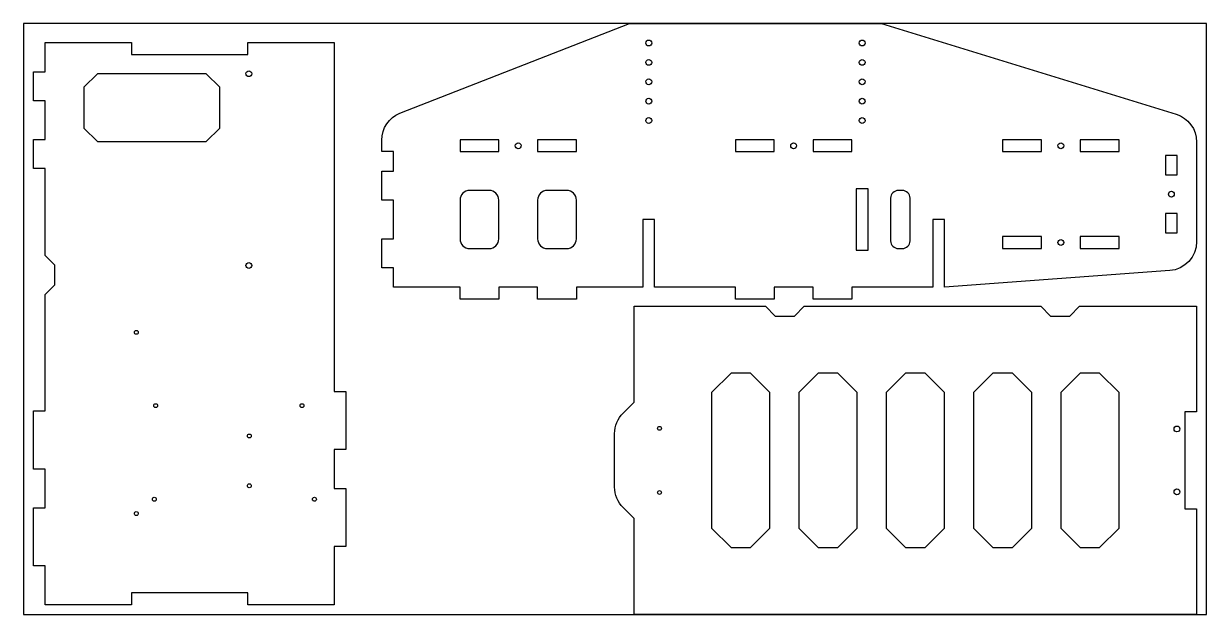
# Model space of a CAD drawing. Extents: x -305 to 305, y -552 to -248.
import ezdxf

# ---------------------------------------------------------------- set-up
doc = ezdxf.new("R2010")
doc.units = 0
for name, color, linetype in [('6_06MM_ABS_INSIDE', 15, 'CONTINUOUS'), ('6_06MM_ABS_OUTSIDE', 1, 'CONTINUOUS'), ('BOUNDARIES', 7, 'CONTINUOUS'), ('SCREW_HOLES', 7, 'CONTINUOUS')]:
    doc.layers.add(name, color=color, linetype=linetype)

msp = doc.modelspace()

# ---------------------------------------------------------------- linework, layer by layer
at = {"layer": '6_06MM_ABS_INSIDE'}
for points in [[(-203.74, -301.46), (-203.74, -280.46), (-210.74, -273.46), (-266.74, -273.46), (-273.74, -280.46), (-273.74, -301.46), (-266.74, -308.46), (-210.74, -308.46)], [(-59.89, -307.6), (-79.89, -307.6), (-79.89, -313.66), (-59.89, -313.66)], [(-39.89, -313.66), (-19.89, -313.66), (-19.89, -307.6), (-39.89, -307.6)], [(82.08, -307.6), (62.08, -307.6), (62.08, -313.66), (82.08, -313.66)], [(102.08, -313.66), (122.08, -313.66), (122.08, -307.6), (102.08, -307.6)], [(219.8, -307.6), (199.8, -307.6), (199.8, -313.66), (219.8, -313.66)], [(239.8, -313.66), (259.8, -313.66), (259.8, -307.6), (239.8, -307.6)], [(289.8, -325.58), (289.8, -315.58), (283.74, -315.58), (283.74, -325.58)], [(124.37, -332.86), (124.37, -364.46), (130.43, -364.46), (130.43, -332.86)], [(283.74, -345.58), (283.74, -355.58), (289.8, -355.58), (289.8, -345.58)], [(219.8, -357.5), (199.8, -357.5), (199.8, -363.56), (219.8, -363.56)], [(239.8, -363.56), (259.8, -363.56), (259.8, -357.5), (239.8, -357.5)], [(49.8, -437.93), (49.8, -507.93), (59.8, -517.93), (69.8, -517.93), (79.8, -507.93), (79.8, -437.93), (69.8, -427.93), (59.8, -427.93)], [(94.8, -437.93), (94.8, -507.93), (104.8, -517.93), (114.8, -517.93), (124.8, -507.93), (124.8, -437.93), (114.8, -427.93), (104.8, -427.93)], [(139.8, -437.93), (139.8, -507.93), (149.8, -517.93), (159.8, -517.93), (169.8, -507.93), (169.8, -437.93), (159.8, -427.93), (149.8, -427.93)], [(184.8, -437.93), (184.8, -507.93), (194.8, -517.93), (204.8, -517.93), (214.8, -507.93), (214.8, -437.93), (204.8, -427.93), (194.8, -427.93)], [(229.8, -437.93), (229.8, -507.93), (239.8, -517.93), (249.8, -517.93), (259.8, -507.93), (259.8, -437.93), (249.8, -427.93), (239.8, -427.93)]]:
    msp.add_lwpolyline(points, close=True, dxfattribs=at)
for points in [[(-74.89, -363.66), (-64.89, -363.66, 0.414213), (-59.89, -358.66), (-59.89, -338.66, 0.414214), (-64.89, -333.66), (-74.89, -333.66, 0.414213), (-79.89, -338.66), (-79.89, -358.66, 0.414213)], [(-34.89, -363.66), (-24.89, -363.66, 0.414213), (-19.89, -358.66), (-19.89, -338.66, 0.414214), (-24.89, -333.66), (-34.89, -333.66, 0.414213), (-39.89, -338.66), (-39.89, -358.66, 0.414213)], [(148.08, -363.66, 0.414213), (152.08, -359.66), (152.08, -337.66, 0.414213), (148.08, -333.66), (146.08, -333.66, 0.414213), (142.08, -337.66), (142.08, -359.66, 0.414213), (146.08, -363.66)]]:
    msp.add_lwpolyline(points, format="xyb", close=True, dxfattribs=at)
at = {"layer": '6_06MM_ABS_OUTSIDE'}
for points in [[(7.4, -247.6), (137.4, -247.6), (289.21, -294.34, -0.329206), (299.8, -308.68), (299.8, -360.09, -0.392702), (285.91, -375.05), (169.8, -383.66), (169.8, -348.66), (163.74, -348.66), (163.74, -383.66), (137.4, -383.66), (122.08, -383.66), (122.08, -389.72), (102.08, -389.72), (102.08, -383.66), (82.08, -383.66), (82.08, -389.72), (62.08, -389.72), (62.08, -383.66), (20.43, -383.66), (20.43, -348.66), (14.37, -348.66), (14.37, -383.66), (7.4, -383.66), (-19.89, -383.66), (-19.89, -389.72), (-39.89, -389.72), (-39.89, -383.66), (-59.89, -383.66), (-59.89, -389.72), (-79.89, -389.72), (-79.89, -383.66), (-114.14, -383.66), (-114.14, -373.66), (-120.2, -373.66), (-120.2, -358.66), (-114.14, -358.66), (-114.14, -338.66), (-120.2, -338.66), (-120.2, -323.66), (-114.14, -323.66), (-114.14, -313.66), (-120.2, -313.66), (-120.2, -307.68, -0.304682), (-110.87, -293.79)], [(299.8, -497.93), (299.8, -552.4), (9.8, -552.4), (9.8, -502.93), (4.19, -497.32, -0.198912), (-0.2, -486.72), (-0.2, -459.14, -0.198912), (4.19, -448.54), (9.8, -442.93), (9.8, -393.46), (77.52, -393.46), (82.52, -398.46), (92.52, -398.46), (97.52, -393.46), (219.49, -393.46), (224.49, -398.46), (234.49, -398.46), (239.49, -393.46), (299.8, -393.46), (299.8, -447.93), (293.74, -447.93), (293.74, -497.93)]]:
    msp.add_lwpolyline(points, format="xyb", close=True, dxfattribs=at)
msp.add_lwpolyline([(-138.74, -487.4), (-138.74, -517.4), (-144.8, -517.4), (-144.8, -547.4), (-189.27, -547.4), (-189.27, -541.34), (-249.27, -541.34), (-249.27, -547.4), (-293.74, -547.4), (-293.74, -527.4), (-299.8, -527.4), (-299.8, -497.4), (-293.74, -497.4), (-293.74, -477.4), (-299.8, -477.4), (-299.8, -447.4), (-293.74, -447.4), (-293.74, -387.29), (-288.74, -382.29), (-288.74, -372.29), (-293.74, -367.29), (-293.74, -322.4), (-299.8, -322.4), (-299.8, -307.4), (-293.74, -307.4), (-293.74, -287.4), (-299.8, -287.4), (-299.8, -272.4), (-293.74, -272.4), (-293.74, -257.4), (-249.27, -257.4), (-249.27, -263.46), (-189.27, -263.46), (-189.27, -257.4), (-144.8, -257.4), (-144.8, -437.4), (-138.74, -437.4), (-138.74, -467.4), (-144.8, -467.4), (-144.8, -487.4)], close=True, dxfattribs=at)
at = {"layer": 'BOUNDARIES'}
msp.add_lwpolyline([(-304.8, -247.6), (-304.8, -552.4), (304.8, -552.4), (304.8, -247.6)], close=True, dxfattribs=at)
at = {"layer": 'SCREW_HOLES'}
for centre, radius in [((17.4, -257.6), 1.5), ((127.4, -257.6), 1.5), ((17.4, -267.6), 1.5), ((127.4, -267.6), 1.5), ((-188.74, -273.46), 1.5), ((17.4, -277.6), 1.5), ((127.4, -277.6), 1.5), ((17.4, -287.6), 1.5), ((127.4, -287.6), 1.5), ((17.4, -297.6), 1.5), ((127.4, -297.6), 1.5), ((-49.89, -310.63), 1.5), ((92.08, -310.63), 1.5), ((229.8, -310.63), 1.5), ((286.77, -335.58), 1.5), ((229.8, -360.53), 1.5), ((-188.74, -372.4), 1.5), ((-246.74, -406.91), 1), ((-236.76, -444.69), 1), ((-161.32, -444.69), 1), ((22.94, -456.43), 1), ((289.65, -456.73), 1.5), ((-188.49, -460.34), 1), ((-188.49, -486.04), 1), ((-237.46, -493.01), 1), ((-154.94, -493.01), 1), ((22.94, -489.5), 1), ((289.65, -489.21), 1.5), ((-246.74, -500.38), 1)]:
    msp.add_circle(centre, radius, dxfattribs=at)

doc.saveas('drawing.dxf')
